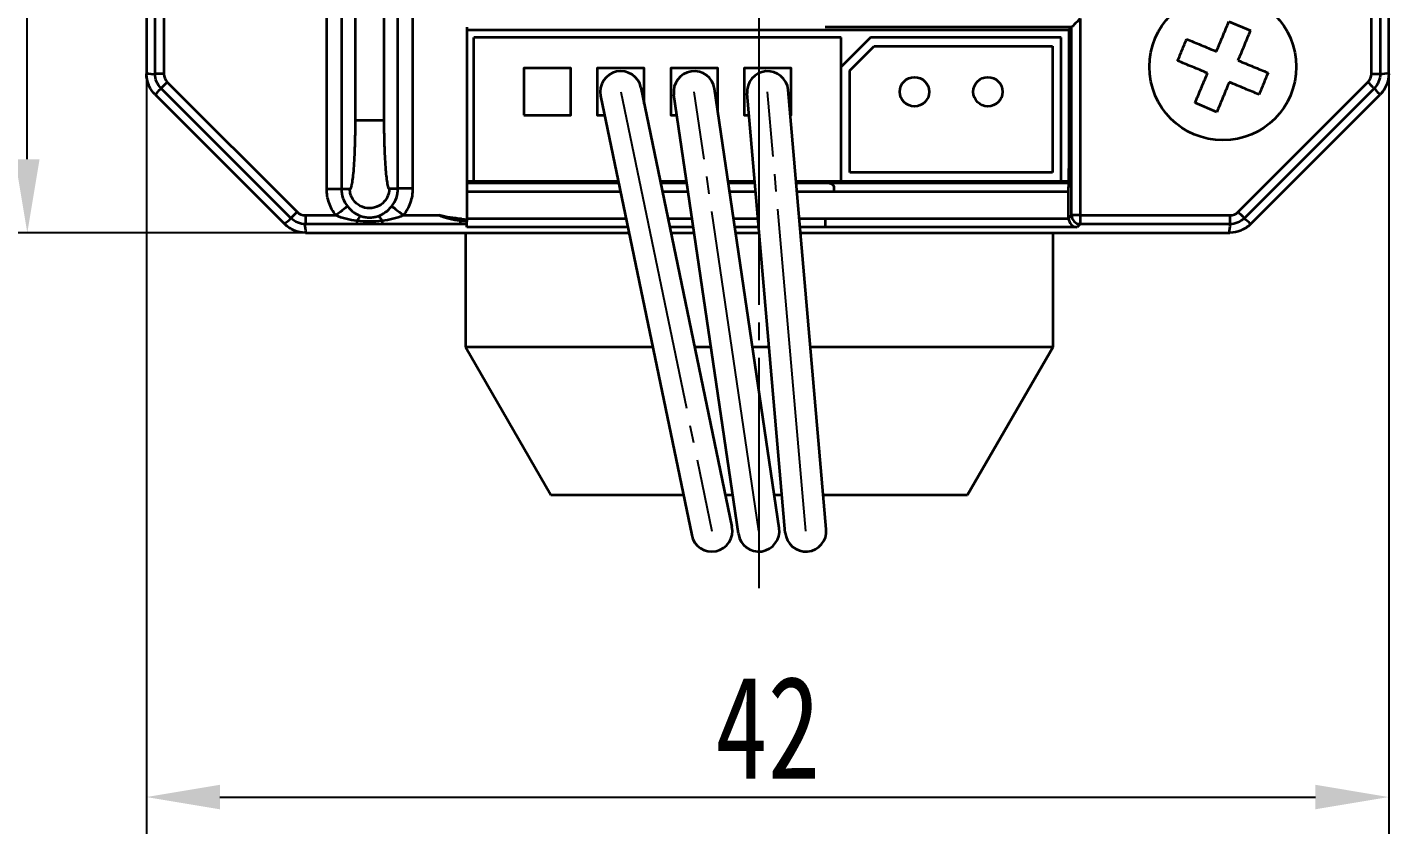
# Model space of a CAD drawing. Header units: inches. Extents: x 0 to 702, y -298 to -87.
# Drawn here: x 439.45 to 485.81, y -193.97 to -166.51 of the extents above; entities that cross this region are included whole.
import ezdxf

# ---------------------------------------------------------------- set-up
doc = ezdxf.new("R2010")
doc.units = ezdxf.units.IN
doc.linetypes.add('JIS_08_11', pattern=[12.8, 11, -0.6, 0.6, -0.6])
doc.layers.add('中心线层', color=1, linetype='JIS_08_11')
doc.layers.add('尺寸线层', color=3, linetype='Continuous')
doc.layers.add('粗实线层', color=7, linetype='Continuous', lineweight=35)
doc.styles.add('字高0', font='hyswlongfangsong.ttf')
doc.dimstyles.new('1倍高(字高3.5)', dxfattribs={"dimtxt": 3.5, "dimasz": 2.5, "dimexe": 1.25, "dimexo": 0.625, "dimtad": 1, "dimtoh": 1, "dimdsep": 46, "dimtxsty": '字高0', "dimcen": 2.5, "dimazin": 2, "dimtfac": 1, "dimtmove": 0, "dimatfit": 3, "dimfxl": 1, "dimarcsym": 0})

# ---------------------------------------------------------------- blocks, each defined once
blk = doc.blocks.new('*D29')
at = {"layer": '尺寸线层', "color": 0, "lineweight": -2, "transparency": 16777216}
for p, q in [((443.514, -165.171), (443.514, -193.968)), ((485.814, -165.171), (485.814, -193.968)), ((446.014, -192.718), (483.314, -192.718))]:
    blk.add_line(p, q, dxfattribs=at)
at = {"layer": '尺寸线层', "color": 0, "transparency": 16777216}
for points in [[(446.014, -192.301), (446.014, -193.135), (443.514, -192.718)], [(483.314, -192.301), (483.314, -193.135), (485.814, -192.718)]]:
    blk.add_solid(points, dxfattribs=at)
at = {"layer": '尺寸线层', "color": 0, "transparency": 16777216, "insert": (464.664, -190.343), "char_height": 3.5, "attachment_point": 5, "style": '字高0'}
blk.add_mtext('42', dxfattribs=at)
blk = doc.blocks.new('*D30')
at = {"layer": '尺寸线层', "color": 0, "lineweight": -2, "transparency": 16777216}
for p, q in [((457.808, -131.206), (438.206, -131.206)), ((439.456, -171.006), (439.456, -133.706)), ((457.808, -173.506), (438.206, -173.506))]:
    blk.add_line(p, q, dxfattribs=at)
at = {"layer": '尺寸线层', "color": 0, "transparency": 16777216}
for points in [[(439.04, -133.706), (439.873, -133.706), (439.456, -131.206)], [(439.04, -171.006), (439.873, -171.006), (439.456, -173.506)]]:
    blk.add_solid(points, dxfattribs=at)
at = {"layer": '尺寸线层', "color": 0, "transparency": 16777216, "insert": (437.081, -152.356), "char_height": 3.5, "attachment_point": 5, "rotation": 90, "style": '字高0'}
blk.add_mtext('42', dxfattribs=at)

msp = doc.modelspace()

# ---------------------------------------------------------------- linework, layer by layer
at = {"layer": '中心线层', "color": 0}
for p, q in [((464.364, -126.564), (464.364, -185.608)), ((459.664, -168.706), (462.764, -183.66)), ((464.364, -183.66), (462.164, -168.706)), ((465.964, -183.66), (464.664, -168.706))]:
    msp.add_line(p, q, dxfattribs=at)
at = {"layer": '粗实线层', "color": 0, "linetype": 'Continuous'}
for p, q in [((443.514, -136.62), (443.514, -168.092)), ((485.814, -168.092), (485.814, -136.62)), ((449.651, -172.011), (449.651, -140.601)), ((450.15, -140.601), (450.15, -172.011)), ((452.077, -171.999), (452.077, -140.613)), ((452.576, -140.613), (452.576, -171.999)), ((450.629, -169.681), (450.629, -142.931)), ((451.598, -142.931), (451.598, -169.681)), ((443.807, -168.095), (443.807, -156.856)), ((444.107, -156.856), (444.107, -168.095)), ((485.52, -161.842), (485.52, -168.095)), ((485.22, -168.095), (485.22, -164.079)), ((475.311, -166.209), (475.311, -172.912)), ((480.369, -166.317), (481.108, -166.623)), ((454.417, -166.501), (454.417, -173.056)), ((454.417, -166.598), (466.61, -166.598)), ((454.417, -166.598), (466.61, -166.598)), ((467.164, -166.856), (454.664, -166.856)), ((454.664, -171.756), (454.664, -166.856)), ((466.61, -166.598), (474.922, -166.598)), ((466.61, -166.598), (474.922, -166.598)), ((466.61, -166.598), (466.61, -166.598)), ((475.011, -166.509), (466.621, -166.509)), ((467.164, -171.756), (467.164, -166.856)), ((468.164, -166.856), (467.164, -167.856)), ((474.664, -166.856), (468.164, -166.856)), ((474.664, -171.756), (474.664, -166.856)), ((474.922, -166.598), (475.011, -166.509)), ((474.922, -166.598), (474.922, -171.322)), ((474.922, -166.598), (474.922, -171.322)), ((475.011, -172.912), (475.011, -166.509)), ((467.464, -167.98), (468.288, -167.156)), ((468.288, -167.156), (474.364, -167.156)), ((474.364, -167.156), (474.364, -171.456)), ((443.525, -168.211), (443.514, -168.092)), ((444.107, -168.095), (443.807, -168.095)), ((467.164, -171.756), (467.164, -167.856)), ((467.464, -171.456), (467.464, -167.98)), ((485.22, -168.095), (485.52, -168.095)), ((448.43, -173.008), (444.012, -168.589)), ((444.224, -168.377), (448.642, -172.795)), ((480.685, -172.795), (485.103, -168.377)), ((485.315, -168.589), (480.897, -173.008)), ((485.597, -168.706), (485.521, -168.799)), ((443.806, -168.799), (448.221, -173.213)), ((479.959, -169.395), (479.22, -169.088)), ((481.106, -173.213), (485.521, -168.799)), ((474.364, -171.456), (467.464, -171.456)), ((474.922, -171.322), (474.922, -171.322)), ((454.664, -171.756), (454.417, -171.756)), ((459.594, -171.817), (454.417, -171.817)), ((459.581, -171.756), (454.664, -171.756)), ((461.905, -171.756), (461.011, -171.756)), ((461.914, -171.817), (461.023, -171.817)), ((464.226, -171.756), (463.32, -171.756)), ((464.231, -171.817), (463.329, -171.817)), ((467.164, -171.756), (465.631, -171.756)), ((466.762, -171.817), (465.637, -171.817)), ((474.917, -171.817), (466.762, -171.817)), ((474.664, -171.756), (467.164, -171.756)), ((474.918, -171.756), (474.664, -171.756)), ((450.15, -172.011), (450.438, -172.011)), ((451.781, -172.001), (452.077, -171.999)), ((459.656, -172.117), (454.417, -172.117)), ((461.958, -172.117), (461.086, -172.117)), ((464.257, -172.117), (463.373, -172.117)), ((466.918, -172.117), (465.663, -172.117)), ((474.914, -172.117), (466.918, -172.117)), ((474.914, -173.01), (474.914, -172.117)), ((448.925, -172.912), (449.964, -172.912)), ((448.925, -172.912), (448.925, -173.212)), ((452.256, -172.912), (453.471, -172.912)), ((474.914, -173.01), (475.011, -172.912)), ((475.311, -172.912), (475.011, -172.912)), ((475.311, -172.912), (480.402, -172.912)), ((475.311, -172.912), (475.311, -173.212)), ((480.402, -172.912), (480.402, -173.212)), ((448.314, -173.289), (448.221, -173.213)), ((450.681, -173.212), (448.925, -173.212)), ((454.193, -173.212), (451.535, -173.212)), ((454.417, -173.017), (459.842, -173.017)), ((454.417, -173.317), (454.417, -173.212)), ((459.905, -173.317), (454.417, -173.317)), ((461.272, -173.017), (462.09, -173.017)), ((462.134, -173.317), (461.334, -173.317)), ((463.505, -173.017), (464.336, -173.017)), ((464.362, -173.317), (463.55, -173.317)), ((465.741, -173.017), (466.626, -173.017)), ((466.626, -173.317), (465.767, -173.317)), ((466.626, -173.017), (466.626, -173.317)), ((466.626, -173.017), (474.914, -173.017)), ((475.206, -173.317), (466.626, -173.317)), ((475.311, -173.212), (475.206, -173.317)), ((480.402, -173.212), (475.311, -173.212)), ((448.928, -173.506), (459.944, -173.506)), ((461.373, -173.506), (462.162, -173.506)), ((463.577, -173.506), (464.378, -173.506)), ((465.784, -173.506), (480.4, -173.506)), ((480.519, -173.494), (480.399, -173.506))]:
    msp.add_line(p, q, dxfattribs=at)
at = {"layer": '粗实线层', "color": 0}
for p, q in [((460.349, -168.564), (463.449, -183.518)), ((465.056, -183.558), (462.856, -168.604)), ((466.661, -183.6), (465.361, -168.645)), ((458.978, -168.848), (462.078, -183.802)), ((463.671, -183.762), (461.471, -168.808)), ((465.266, -183.721), (463.966, -168.766)), ((454.381, -173.506), (454.381, -177.39)), ((474.381, -177.39), (474.381, -173.506)), ((454.381, -177.39), (457.287, -182.424)), ((454.381, -177.39), (460.749, -177.39)), ((462.179, -177.39), (462.734, -177.39)), ((464.149, -177.39), (464.716, -177.39)), ((466.121, -177.39), (474.381, -177.39)), ((474.381, -177.39), (471.474, -182.424)), ((457.287, -182.424), (461.792, -182.424)), ((463.222, -182.424), (463.474, -182.424)), ((464.889, -182.424), (465.153, -182.424)), ((466.559, -182.424), (471.474, -182.424))]:
    msp.add_line(p, q, dxfattribs=at)
at = {"layer": '粗实线层', "color": 0, "linetype": 'Continuous', "flags": 128}
for points in [[(475.311, -166.209), (475.253, -166.266), (475.198, -166.322), (475.146, -166.373), (475.101, -166.418), (475.064, -166.456), (475.036, -166.484), (475.018, -166.502), (475.011, -166.509)], [(444.224, -168.377), (444.183, -168.418), (444.144, -168.457), (444.108, -168.493), (444.076, -168.525), (444.049, -168.551), (444.03, -168.571), (444.017, -168.584), (444.012, -168.589)], [(485.103, -168.377), (485.144, -168.418), (485.183, -168.457), (485.219, -168.493), (485.251, -168.525), (485.278, -168.551), (485.298, -168.571), (485.31, -168.584), (485.315, -168.589)], [(448.642, -172.795), (448.602, -172.836), (448.563, -172.875), (448.526, -172.912), (448.494, -172.944), (448.468, -172.97), (448.448, -172.99), (448.435, -173.003), (448.43, -173.008)], [(450.355, -172.604), (450.343, -172.614), (450.317, -172.634), (450.279, -172.664), (450.23, -172.702), (450.172, -172.748), (450.107, -172.8), (450.036, -172.855), (449.964, -172.912)], [(451.866, -172.602), (451.879, -172.612), (451.904, -172.632), (451.942, -172.662), (451.991, -172.701), (452.048, -172.747), (452.114, -172.799), (452.184, -172.855), (452.256, -172.912)], [(480.685, -172.795), (480.725, -172.836), (480.765, -172.875), (480.801, -172.912), (480.833, -172.944), (480.859, -172.97), (480.879, -172.99), (480.892, -173.003), (480.897, -173.008)]]:
    msp.add_lwpolyline(points, dxfattribs=at)
at = {"layer": '粗实线层', "color": 0}
msp.add_lwpolyline([(456.364, -169.506), (457.964, -169.506), (457.964, -167.906), (456.364, -167.906)], close=True, dxfattribs=at)
for points in [[(460.464, -169.116), (460.464, -167.906), (458.864, -167.906), (458.864, -169.506), (459.115, -169.506)], [(462.964, -169.334), (462.964, -167.906), (461.364, -167.906), (461.364, -169.506), (461.574, -169.506)], [(465.436, -169.506), (465.464, -169.506), (465.464, -167.906), (463.864, -167.906), (463.864, -169.506), (464.03, -169.506)]]:
    msp.add_lwpolyline(points, dxfattribs=at)
at = {"layer": '粗实线层', "color": 0, "linetype": 'Continuous'}
for centre, radius in [((480.164, -167.856), 2.5), ((469.664, -168.706), 0.5), ((472.164, -168.706), 0.5)]:
    msp.add_circle(centre, radius, dxfattribs=at)
for centre, radius, start, end in [((459.664, -168.706), 0.7, 11.7113, 191.7113), ((462.164, -168.706), 0.7, 8.369, 188.369), ((464.664, -168.706), 0.7, 4.9683, 184.9683), ((475.311, -172.912), 0.3, 180.0463, 269.9537)]:
    msp.add_arc(centre, radius, start, end, dxfattribs=at)
at = {"layer": '粗实线层', "color": 0}
for centre, start, end in [((462.764, -183.66), 191.7113, 11.7113), ((464.364, -183.66), 188.369, 8.369), ((465.964, -183.66), 184.9683, 4.9683)]:
    msp.add_arc(centre, 0.7, start, end, dxfattribs=at)
at = {"layer": '粗实线层', "color": 0, "linetype": 'Continuous'}
for centre, major_axis, ratio, start_param, end_param in [((474.901, -171.322), (0, -0.8), 0.026186, 0.609488, 1.570796), ((466.926, -172.117), (0, -0.3), 0.026186, 4.23032, 4.712389), ((474.906, -172.117), (0, -0.3), 0.026186, 1.570796, 2.052866), ((475.214, -173.009), (-0.212, -0.212), 0.999315, 5.49813, 5.523624), ((475.206, -173.017), (0.115, -0.279), 0.963653, 4.332609, 5.877225)]:
    msp.add_ellipse(centre, major_axis=major_axis, ratio=ratio, start_param=start_param, end_param=end_param, dxfattribs=at)
for points, knots in [([(479.947, -167.333), (480.019, -167.16), (480.165, -166.809), (480.3, -166.483), (480.369, -166.317)], [0, 0, 0, 0, 0.493133, 1, 1, 1, 1]), ([(480.686, -167.64), (480.758, -167.467), (480.904, -167.116), (481.039, -166.789), (481.108, -166.623)], [0, 0, 0, 0, 0.4931321, 1, 1, 1, 1]), ([(478.625, -167.651), (478.676, -167.528), (478.778, -167.281), (478.88, -167.035), (478.931, -166.912)], [0, 0, 0, 0, 0.499999, 1, 1, 1, 1]), ([(478.931, -166.912), (479.092, -166.979), (479.419, -167.114), (479.769, -167.259), (479.947, -167.333)], [0, 0, 0, 0, 0.493133, 1, 1, 1, 1]), ([(479.641, -168.072), (479.468, -168), (479.117, -167.855), (478.79, -167.719), (478.625, -167.651)], [0, 0, 0, 0, 0.493133, 1, 1, 1, 1]), ([(480.686, -167.64), (480.859, -167.711), (481.21, -167.857), (481.537, -167.992), (481.702, -168.061)], [0, 0, 0, 0, 0.493133, 1, 1, 1, 1]), ([(443.806, -168.799), (443.713, -168.705), (443.64, -168.596), (443.54, -168.353), (443.514, -168.224), (443.514, -168.092)], [0, 0, 0, 0, 0.5, 0.5, 1, 1, 1, 1]), ([(479.22, -169.088), (479.286, -168.927), (479.422, -168.601), (479.567, -168.25), (479.641, -168.072)], [0, 0, 0, 0, 0.493132, 1, 1, 1, 1]), ([(485.814, -168.092), (485.814, -168.224), (485.788, -168.353), (485.687, -168.595), (485.614, -168.705), (485.521, -168.799)], [0, 0, 0, 0, 0.5, 0.5, 1, 1, 1, 1]), ([(480.38, -168.379), (480.308, -168.552), (480.163, -168.902), (480.027, -169.229), (479.959, -169.395)], [0, 0, 0, 0, 0.493133, 1, 1, 1, 1]), ([(481.396, -168.8), (481.235, -168.733), (480.909, -168.598), (480.558, -168.452), (480.38, -168.379)], [0, 0, 0, 0, 0.493132, 1, 1, 1, 1]), ([(450.438, -172.011), (450.442, -172.012), (450.449, -172.015), (450.461, -172.007), (450.473, -171.99), (450.485, -171.962), (450.496, -171.924), (450.516, -171.843), (450.542, -171.688), (450.571, -171.406), (450.596, -171.048), (450.611, -170.695), (450.621, -170.393), (450.626, -170.158), (450.629, -169.92), (450.629, -169.761), (450.629, -169.681)], [0, 0, 0, 0, 0.039569, 0.079145, 0.118908, 0.159037, 0.199704, 0.241076, 0.366449, 0.489519, 0.614819, 0.743173, 0.80862, 0.872777, 0.936334, 1, 1, 1, 1]), ([(451.598, -169.681), (451.595, -169.681), (451.586, -169.681), (451.551, -169.681), (451.524, -169.681), (451.444, -169.681), (451.391, -169.681), (451.263, -169.681), (451.188, -169.681), (451.039, -169.681), (450.964, -169.681), (450.837, -169.681), (450.784, -169.681), (450.704, -169.681), (450.676, -169.681), (450.641, -169.681), (450.632, -169.681), (450.629, -169.681)], [0, 0, 0, 0, 0.125, 0.125, 0.25, 0.25, 0.375, 0.375, 0.5, 0.5, 0.625, 0.625, 0.75, 0.75, 0.875, 0.875, 1, 1, 1, 1]), ([(451.598, -169.681), (451.598, -169.732), (451.598, -169.836), (451.599, -169.99), (451.602, -170.143), (451.604, -170.295), (451.608, -170.445), (451.616, -170.689), (451.629, -171.01), (451.653, -171.362), (451.681, -171.644), (451.709, -171.825), (451.736, -171.934), (451.758, -171.991), (451.774, -171.998), (451.781, -172.001)], [0, 0, 0, 0, 0.042435, 0.084763, 0.127186, 0.169904, 0.213114, 0.257004, 0.385035, 0.510346, 0.632954, 0.758305, 0.840238, 0.920365, 1, 1, 1, 1]), ([(474.922, -171.322), (474.922, -171.365), (474.921, -171.49), (474.92, -171.606), (474.919, -171.682)], [0, 0, 0, 0, 0.346839, 1, 1, 1, 1]), ([(466.756, -171.817), (466.774, -171.816), (466.794, -171.819), (466.832, -171.83), (466.851, -171.839), (466.899, -171.877), (466.92, -171.921), (466.919, -171.978)], [0, 0, 0, 0, 0.25, 0.25, 0.5, 0.5, 1, 1, 1, 1]), ([(474.919, -171.682), (474.919, -171.684), (474.919, -171.764), (474.916, -171.869), (474.914, -171.935), (474.913, -171.958)], [0, 0, 0, 0, 0.013002, 0.661556, 1, 1, 1, 1]), ([(449.964, -172.912), (449.862, -172.784), (449.785, -172.642), (449.678, -172.333), (449.651, -172.174), (449.651, -172.011)], [0, 0, 0, 0, 0.5, 0.5, 1, 1, 1, 1]), ([(449.651, -172.011), (449.776, -172.011), (449.899, -172.011), (450.082, -172.011), (450.14, -172.011), (450.15, -172.011)], [0, 0, 0, 0, 0.5, 0.5, 1, 1, 1, 1]), ([(450.15, -172.011), (450.15, -172.117), (450.167, -172.223), (450.238, -172.426), (450.289, -172.52), (450.355, -172.604)], [0, 0, 0, 0, 0.5, 0.5, 1, 1, 1, 1]), ([(451.781, -172.001), (451.781, -172.057), (451.773, -172.12), (451.732, -172.257), (451.698, -172.331), (451.591, -172.474), (451.516, -172.542), (451.331, -172.641), (451.221, -172.671), (450.998, -172.672), (450.888, -172.644), (450.703, -172.548), (450.628, -172.481), (450.521, -172.34), (450.487, -172.266), (450.445, -172.13), (450.438, -172.067), (450.438, -172.011)], [0, 0, 0, 0, 0.125, 0.125, 0.25, 0.25, 0.375, 0.375, 0.5, 0.5, 0.625, 0.625, 0.75, 0.75, 0.875, 0.875, 1, 1, 1, 1]), ([(452.576, -171.999), (452.451, -171.999), (452.328, -171.999), (452.145, -171.999), (452.087, -171.999), (452.077, -171.999)], [0, 0, 0, 0, 0.5, 0.5, 1, 1, 1, 1]), ([(452.576, -171.999), (452.576, -172.165), (452.548, -172.326), (452.439, -172.639), (452.36, -172.783), (452.256, -172.912)], [0, 0, 0, 0, 0.5, 0.5, 1, 1, 1, 1]), ([(450.682, -173.102), (450.558, -173.087), (450.436, -173.066), (450.195, -173.005), (450.077, -172.966), (449.964, -172.912)], [0, 0, 0, 0, 0.5, 0.5, 1, 1, 1, 1]), ([(450.355, -172.604), (450.42, -172.686), (450.493, -172.755), (450.651, -172.868), (450.734, -172.91), (450.826, -172.941)], [0, 0, 0, 0, 0.5, 0.5, 1, 1, 1, 1]), ([(451.389, -172.941), (451.483, -172.91), (451.566, -172.867), (451.726, -172.754), (451.8, -172.685), (451.866, -172.602)], [0, 0, 0, 0, 0.5, 0.5, 1, 1, 1, 1]), ([(452.256, -172.912), (452.142, -172.966), (452.023, -173.005), (451.781, -173.065), (451.659, -173.087), (451.534, -173.102)], [0, 0, 0, 0, 0.5, 0.5, 1, 1, 1, 1]), ([(454.193, -173.102), (454.069, -173.087), (453.946, -173.065), (453.704, -173.005), (453.585, -172.966), (453.471, -172.912)], [0, 0, 0, 0, 0.5, 0.5, 1, 1, 1, 1]), ([(454.239, -173.037), (454.11, -173.024), (453.981, -173.006), (453.725, -172.965), (453.597, -172.942), (453.471, -172.912)], [0, 0, 0, 0, 0.5, 0.5, 1, 1, 1, 1]), ([(448.928, -173.506), (448.796, -173.506), (448.667, -173.48), (448.424, -173.38), (448.314, -173.306), (448.221, -173.213)], [0, 0, 0, 0, 0.5, 0.5, 1, 1, 1, 1]), ([(451.535, -173.212), (451.463, -173.212), (451.321, -173.212), (451.155, -173.212), (451.013, -173.212), (450.9, -173.212), (450.781, -173.212), (450.71, -173.212), (450.681, -173.212)], [0, 0, 0, 0, 0.2500527, 0.5001055, 0.5837508, 0.7500636, 0.8987799, 1, 1, 1, 1]), ([(451.534, -173.102), (451.393, -173.115), (451.251, -173.127), (450.966, -173.127), (450.824, -173.115), (450.682, -173.102)], [0, 0, 0, 0, 0.5, 0.5, 1, 1, 1, 1]), ([(450.826, -172.941), (450.869, -172.956), (450.915, -172.967), (451.01, -172.982), (451.059, -172.986), (451.157, -172.986), (451.205, -172.982), (451.299, -172.967), (451.346, -172.956), (451.389, -172.941)], [0, 0, 0, 0, 0.25, 0.25, 0.5, 0.5, 0.75, 0.75, 1, 1, 1, 1]), ([(454.417, -173.212), (454.413, -173.212), (454.367, -173.212), (454.293, -173.212), (454.221, -173.212), (454.193, -173.212)], [0, 0, 0, 0, 0.049591, 0.613952, 1, 1, 1, 1]), ([(481.106, -173.213), (481.013, -173.306), (480.904, -173.379), (480.661, -173.48), (480.532, -173.506), (480.4, -173.506)], [0, 0, 0, 0, 0.5, 0.5, 1, 1, 1, 1])]:
    msp.add_open_spline(points, degree=3, knots=knots, dxfattribs=at)
for points in [[(443.514, -168.092), (443.611, -168.051), (443.709, -168.129), (443.807, -168.095)], [(444.012, -168.589), (443.882, -168.459), (443.807, -168.278), (443.807, -168.095)], [(444.107, -168.095), (444.107, -168.2), (444.15, -168.303), (444.224, -168.377)], [(481.702, -168.061), (481.651, -168.184), (481.549, -168.43), (481.447, -168.677), (481.396, -168.8)], [(485.103, -168.377), (485.178, -168.303), (485.22, -168.2), (485.22, -168.095)], [(485.52, -168.095), (485.52, -168.278), (485.445, -168.459), (485.315, -168.589)], [(485.814, -168.092), (485.716, -168.051), (485.618, -168.129), (485.52, -168.095)], [(443.806, -168.799), (443.904, -168.758), (443.918, -168.634), (444.012, -168.589)], [(485.521, -168.799), (485.423, -168.758), (485.409, -168.634), (485.315, -168.589)], [(451.866, -172.602), (452.003, -172.431), (452.077, -172.218), (452.077, -171.999)], [(448.642, -172.795), (448.717, -172.87), (448.82, -172.912), (448.925, -172.912)], [(480.402, -172.912), (480.508, -172.912), (480.61, -172.87), (480.685, -172.795)], [(448.221, -173.213), (448.261, -173.115), (448.386, -173.101), (448.43, -173.008)], [(448.925, -173.212), (448.741, -173.212), (448.56, -173.137), (448.43, -173.008)], [(448.928, -173.506), (448.968, -173.408), (448.89, -173.31), (448.925, -173.212)], [(450.826, -172.941), (450.79, -172.941), (450.735, -173.002), (450.681, -173.102)], [(450.682, -173.102), (450.682, -173.169), (450.682, -173.21), (450.681, -173.212)], [(451.39, -172.941), (451.426, -172.941), (451.479, -173.002), (451.534, -173.102)], [(451.535, -173.102), (451.535, -173.169), (451.535, -173.21), (451.535, -173.212)], [(454.233, -173.035), (454.22, -173.055), (454.207, -173.078), (454.193, -173.102)], [(454.417, -173.12), (454.342, -173.116), (454.268, -173.109), (454.193, -173.102)], [(454.193, -173.102), (454.193, -173.169), (454.193, -173.21), (454.193, -173.212)], [(454.239, -173.037), (454.298, -173.043), (454.357, -173.05), (454.417, -173.056)], [(454.417, -173.056), (454.417, -173.075), (454.417, -173.097), (454.417, -173.12)], [(454.417, -173.212), (454.417, -173.21), (454.417, -173.176), (454.417, -173.12)], [(480.4, -173.506), (480.359, -173.408), (480.437, -173.31), (480.402, -173.212)], [(480.897, -173.008), (480.767, -173.137), (480.586, -173.212), (480.402, -173.212)], [(481.106, -173.213), (481.066, -173.115), (480.942, -173.101), (480.897, -173.008)]]:
    msp.add_open_spline(points, degree=3, dxfattribs=at)

# ---------------------------------------------------------------- dimensions: what is measured, and where the dimension line sits
at = {"layer": '尺寸线层', "color": 0}
for p1, p2, distance, picture, middle in [((458.433, -173.506), (458.433, -131.206), 18.977, '*D30', (437.081, -152.356)), ((443.514, -164.546), (485.814, -164.546), -28.172, '*D29', (464.664, -190.343))]:
    dim = msp.add_aligned_dim(p1=p1, p2=p2, distance=distance, text='42', dimstyle='1倍高(字高3.5)', dxfattribs=at)
    dim.commit()
    dim.dimension.update_dxf_attribs({"geometry": picture, "text_midpoint": middle})

doc.saveas('drawing.dxf')
